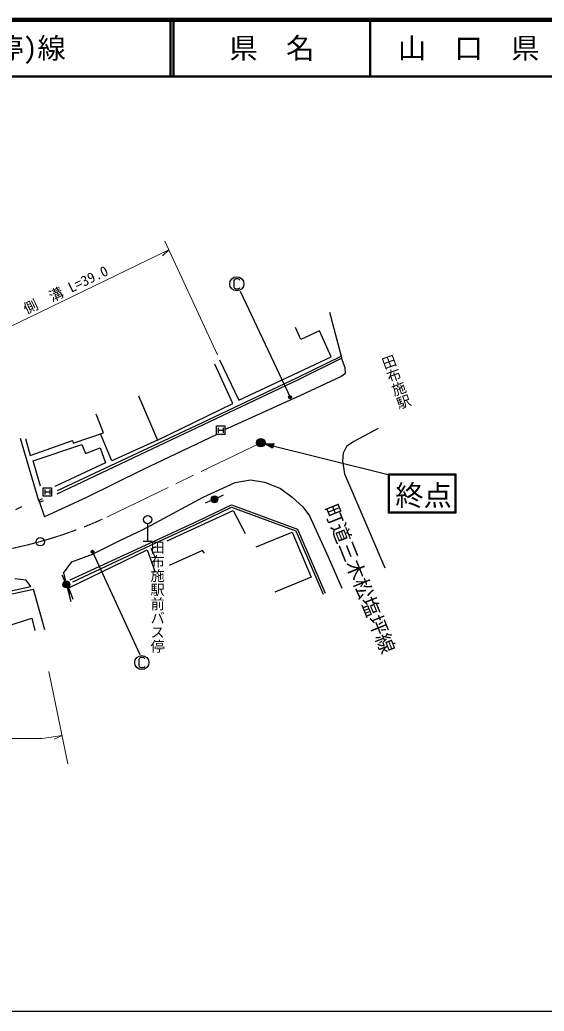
# Model space of a CAD drawing. Units: millimetres, scale not verified. Extents: x 40000 to 680000, y 20000 to 380000.
# Drawn here: x 271112 to 363711, y 205000 to 380000 of the extents above; entities that cross this region are included whole.
import ezdxf
from ezdxf.enums import TextEntityAlignment as Align

# ---------------------------------------------------------------- set-up
doc = ezdxf.new("R2010")
doc.units = ezdxf.units.MM
doc.header["$LTSCALE"] = 1000
doc.header["$PDMODE"] = 32
doc.header["$PDSIZE"] = 500
doc.linetypes.add('CHAIN', pattern=[18.5, 12, -1.5, 3.5, -1.5])
for name, color, linetype, lineweight in [('M-BGD', 7, 'Continuous', 25), ('M-BGD-EXST', 7, 'Continuous', 25), ('M-BMK', 2, 'CHAIN', 13), ('M-BMK-SRVR', 3, 'Continuous', 25), ('M-STR-HTXT', 7, 'Continuous', 13), ('M-STR-STRC', 7, 'Continuous', 25), ('M-TTL', 2, 'Continuous', 140), ('M-TTL-BAND', 7, 'Continuous', 25), ('M-TTL-LINE', 7, 'Continuous', 50)]:
    doc.layers.add(name, color=color, linetype=linetype, lineweight=lineweight)
for name, color, linetype in [('M-BMK-HTXT', 7, 'Continuous'), ('M-OTRS', 6, 'Continuous'), ('M-TTL-TXT', 7, 'Continuous')]:
    doc.layers.add(name, color=color, linetype=linetype)
doc.styles.add('@ＭＳ ゴシック', font='')
doc.styles.add('ＭＳ ゴシック', font='')
doc.styles.get('@ＭＳ ゴシック').set_extended_font_data('@MS Gothic')
doc.styles.get('ＭＳ ゴシック').set_extended_font_data('MS Gothic')

msp = doc.modelspace()

# ---------------------------------------------------------------- hatches: boundary and pattern name
at = {"layer": 'M-BMK-SRVR'}
msp.add_hatch(color=256, dxfattribs=at).paths.add_polyline_path([(313019, 305689), (313001, 305652), (312990, 305625), (312982, 305602), (312970, 305567), (312960, 305529), (312950, 305481), (312943, 305436), (312940, 305399), (312938, 305345), (312940, 305309), (312944, 305258), (312947, 305235), (312960, 305173), (312969, 305139), (312984, 305095), (312999, 305055), (313030, 304992), (313067, 304931), (313098, 304889), (313133, 304847), (313179, 304801), (313217, 304768), (313248, 304744), (313300, 304710), (313373, 304671), (313424, 304649), (313474, 304633), (313551, 304614), (313612, 304605), (313663, 304602), (313738, 304603), (313803, 304610), (313859, 304621), (313922, 304639), (313967, 304655), (314026, 304682), (314075, 304709), (314138, 304751), (314180, 304784), (314211, 304813), (314256, 304861), (314309, 304930), (314346, 304991), (314372, 305043), (314395, 305099), (314411, 305150), (314428, 305228), (314437, 305307), (314438, 305362), (314434, 305433), (314424, 305496), (314405, 305572), (314386, 305627), (314357, 305690), (314329, 305741), (314286, 305805), (314257, 305840), (314211, 305889), (314168, 305928), (314132, 305956), (314079, 305991), (314009, 306029), (313949, 306054), (313887, 306074), (313839, 306086), (313778, 306096), (313723, 306100), (313643, 306100), (313570, 306092), (313504, 306078), (313454, 306064), (313403, 306045), (313334, 306012), (313295, 305990), (313256, 305964), (313218, 305935), (313180, 305902), (313146, 305869), (313119, 305840), (313088, 305801), (313067, 305771), (313035, 305719)])

# ---------------------------------------------------------------- linework, layer by layer
at = {"layer": 'M-BGD'}
for p, q in [((325791, 328378), (327879, 320645)), ((320743, 323592), (319822, 325663)), ((324040, 325126), (320743, 323592)), ((326111, 320525), (324040, 325126)), ((309776, 312856), (326111, 320525)), ((320151, 316843), (327879, 320645)), ((320325, 316483), (327939, 320269)), ((327879, 320645), (327939, 320269)), ((308702, 312242), (305558, 319221)), ((306402, 319988), (309776, 312856)), ((302262, 308369), (320151, 316843)), ((302434, 308008), (320325, 316483)), ((292043, 313626), (295418, 305803)), ((295418, 305803), (308702, 312242)), ((285908, 307107), (284604, 310405)), ((277712, 296306), (302434, 308008)), ((277791, 296895), (302262, 308369)), ((280540, 305267), (285908, 307107)), ((287365, 302122), (285357, 306918)), ((334398, 307877), (330103, 305545)), ((271195, 306154), (274414, 295167)), ((272104, 306110), (272948, 303119)), ((272948, 303119), (280387, 305727)), ((273484, 302122), (282074, 305036)), ((280387, 305727), (280540, 305267)), ((282074, 305036), (282687, 303426)), ((295418, 305803), (287365, 302122)), ((314408, 305166), (315965, 305209)), ((315761, 304394), (314408, 305166)), ((314408, 305166), (336188, 299721)), ((314815, 305064), (315878, 305107)), ((315732, 304525), (314815, 305064)), ((315048, 305005), (315790, 305005)), ((315703, 304656), (315048, 305005)), ((315397, 304918), (315703, 304904)), ((315674, 304787), (315397, 304918)), ((315703, 304904), (315674, 304787)), ((315790, 305005), (315703, 304656)), ((315878, 305107), (315732, 304525)), ((315965, 305209), (315761, 304394)), ((328815, 304686), (328201, 303521)), ((330103, 305545), (328815, 304686)), ((282687, 303426), (285295, 304423)), ((285295, 304423), (286215, 301815)), ((328201, 303521), (328079, 302171)), ((274788, 297674), (273484, 302122)), ((286215, 301815), (277319, 297598)), ((328079, 302171), (328447, 299839)), ((328447, 299839), (330778, 294379)), ((336216, 292907), (336216, 299877)), ((336216, 299877), (348125, 299877)), ((336416, 293107), (336416, 299677)), ((336416, 299677), (347925, 299677)), ((347925, 299677), (347925, 293107)), ((348125, 299877), (348125, 292907)), ((306035, 295625), (307108, 296161)), ((270412, 293546), (271494, 294065)), ((274414, 295167), (275136, 295481)), ((274414, 295167), (274571, 294853)), ((274571, 294853), (275317, 295124)), ((302725, 291620), (308470, 294392)), ((304944, 295127), (303835, 294667)), ((308470, 294392), (320152, 290098)), ((330778, 294379), (335564, 283275)), ((297140, 288007), (308797, 293405)), ((302895, 291259), (308491, 293958)), ((308491, 293958), (319852, 289782)), ((308797, 293405), (310883, 289295)), ((348125, 292907), (336216, 292907)), ((347925, 293107), (336416, 293107)), ((293688, 291054), (293688, 287994)), ((294087, 287645), (302725, 291620)), ((294257, 287283), (302895, 291259)), ((312822, 286992), (319202, 289568)), ((319202, 289568), (322577, 281593)), ((319852, 289782), (324662, 278641)), ((320152, 290098), (325030, 278799)), ((280016, 281130), (294087, 287645)), ((280448, 280816), (294257, 287283)), ((292878, 287994), (294498, 287994)), ((294318, 286595), (295116, 287025)), ((279778, 279724), (293582, 286411)), ((293582, 286411), (294993, 282485)), ((295054, 285062), (294318, 286595)), ((303398, 286350), (297508, 283651)), ((303705, 285859), (303398, 286350)), ((279081, 280892), (278605, 281993)), ((322577, 281593), (316135, 278955)), ((267649, 278806), (273029, 279944)), ((267840, 278267), (273533, 279494)), ((275523, 272298), (273533, 279494)), ((279542, 279784), (279987, 278670)), ((280514, 277699), (279778, 279724)), ((259165, 269937), (273215, 274354)), ((273215, 274354), (273767, 272207))]:
    msp.add_line(p, q, dxfattribs=at)
for centre, radius in [((305498, 295356), 600), ((305498, 295356), 528), ((305498, 295356), 456), ((305498, 295356), 384), ((305498, 295356), 312), ((305498, 295356), 240), ((305498, 295356), 168), ((305498, 295356), 96), ((305498, 295356), 24), ((293688, 291774), 720), ((279319, 280341), 600), ((279319, 280341), 528), ((279319, 280341), 456), ((279319, 280341), 384), ((279319, 280341), 312), ((279319, 280341), 240), ((279319, 280341), 168), ((279319, 280341), 96), ((279319, 280341), 24)]:
    msp.add_circle(centre, radius, dxfattribs=at)
at = {"layer": 'M-BGD-EXST'}
for p, q in [((309235, 334306), (309035, 334156)), ((309685, 334306), (309235, 334306)), ((309885, 334156), (309685, 334306)), ((309035, 334156), (308885, 333956)), ((308885, 333956), (308885, 332856)), ((308885, 332856), (309035, 332656)), ((309035, 332656), (309235, 332506)), ((309235, 332506), (309685, 332506)), ((309685, 332506), (309885, 332606)), ((309985, 334006), (309885, 334156)), ((309885, 332606), (309985, 332756)), ((310015, 332086), (318835, 313374)), ((305822, 306800), (305822, 308300)), ((305822, 308300), (307322, 308300)), ((306122, 308000), (306122, 307100)), ((307022, 308000), (307022, 307100)), ((307322, 308300), (307322, 306800)), ((307322, 306800), (305822, 306800)), ((306122, 307550), (307022, 307550)), ((275223, 295910), (275223, 297410)), ((275223, 297410), (276723, 297410)), ((276723, 295910), (275223, 295910)), ((275523, 297110), (275523, 296210)), ((275523, 296660), (276423, 296660)), ((276423, 297110), (276423, 296210)), ((276723, 297410), (276723, 295910)), ((283950, 286105), (292294, 267945)), ((292260, 267293), (292110, 267093)), ((292110, 267093), (292110, 265993)), ((292460, 267443), (292260, 267293)), ((292910, 267443), (292460, 267443)), ((293110, 267293), (292910, 267443)), ((293210, 267143), (293110, 267293)), ((292110, 265993), (292260, 265793)), ((292260, 265793), (292460, 265643)), ((292460, 265643), (292910, 265643)), ((292910, 265643), (293110, 265743)), ((293110, 265743), (293210, 265893))]:
    msp.add_line(p, q, dxfattribs=at)
for centre, radius in [((309435, 333406), 1250), ((318835, 313374), 250), ((318835, 313374), 150), ((318835, 313374), 50), ((283950, 286105), 250), ((283950, 286105), 150), ((283950, 286105), 50), ((292660, 266543), 1250)]:
    msp.add_circle(centre, radius, dxfattribs=at)
at = {"layer": 'M-BMK'}
msp.add_line((286487, 292207), (313688, 305351), dxfattribs=at)
msp.add_arc((253784, 363354), 78304, 268.06601, 294.68619, dxfattribs=at)
at = {"layer": 'M-BMK-SRVR'}
for centre, radius in [((313688, 305351), 750), ((313688, 305351), 30), ((274731, 287880), 750), ((274731, 287880), 30)]:
    msp.add_circle(centre, radius, dxfattribs=at)
at = {"layer": 'M-OTRS'}
msp.add_point((313688, 305351), dxfattribs=at)
at = {"layer": 'M-STR-HTXT'}
for p, q in [((296748, 340905), (306027, 320889)), ((265974, 324186), (297453, 339385)), ((297453, 339385), (296285, 338355)), ((276243, 264985), (279598, 248688)), ((236929, 253330), (275046, 253105)), ((278572, 253673), (275046, 253105)), ((278572, 253673), (277158, 253020))]:
    msp.add_line(p, q, dxfattribs=at)
at = {"layer": 'M-STR-STRC'}
for p, q in [((328582, 318565), (327939, 320269)), ((328644, 317645), (328582, 318565)), ((320729, 313718), (327785, 317031)), ((327785, 317031), (328644, 317645)), ((307865, 307888), (320729, 313718)), ((305779, 306722), (292772, 300587)), ((307865, 307888), (307374, 307704)), ((292772, 300587), (282895, 295679)), ((303509, 295740), (309153, 298317)), ((309153, 298317), (311853, 298808)), ((311853, 298808), (314404, 298384)), ((314404, 298384), (317165, 297280)), ((317165, 297280), (319190, 295746)), ((274571, 294853), (275447, 292256)), ((282895, 295679), (275447, 292256)), ((292785, 289992), (303509, 295740)), ((319190, 295746), (321092, 294028)), ((321092, 294028), (322257, 292433)), ((322257, 292433), (325570, 285194)), ((288920, 288151), (292785, 289992)), ((283951, 285697), (288920, 288151)), ((280270, 284347), (283951, 285697)), ((278797, 282323), (280270, 284347)), ((325570, 285194), (327963, 279672)), ((278797, 282323), (280117, 277335)), ((272220, 281108), (270226, 281338)), ((273029, 279944), (272220, 281108))]:
    msp.add_line(p, q, dxfattribs=at)
at = {"layer": 'M-TTL'}
msp.add_line((680000, 380000), (40000, 380000), dxfattribs=at)
at = {"layer": 'M-TTL-BAND'}
msp.add_line((40000, 205000), (579000, 205000), dxfattribs=at)
at = {"layer": 'M-TTL-LINE'}
for p, q in [((297750, 380000), (297750, 370000)), ((298250, 380000), (298250, 370000)), ((333000, 380000), (333000, 370000)), ((40000, 370000), (680000, 370000))]:
    msp.add_line(p, q, dxfattribs=at)

# ---------------------------------------------------------------- texts
at = {"layer": 'M-BGD', "style": '@ＭＳ ゴシック'}
for s, rotation, p in [('田布施駅', 290, (334486, 320284)), ('田布施駅前バス停', 270, (293947, 288165))]:
    msp.add_text(s, height=1833, rotation=rotation, dxfattribs=at).set_placement(p, align=Align.BOTTOM_LEFT)
at = {"layer": 'M-BGD', "style": 'ＭＳ ゴシック'}
msp.add_text('終点', height=3666, dxfattribs=at).set_placement((337421, 293117), align=Align.BOTTOM_LEFT)
at = {"layer": 'M-BMK-HTXT', "style": 'ＭＳ ゴシック'}
msp.add_text('町道三木松塩坪線', height=2566, rotation=291.8, dxfattribs=at).set_placement((324019, 293545), align=Align.BOTTOM_LEFT)
at = {"layer": 'M-STR-HTXT', "style": 'ＭＳ ゴシック'}
msp.add_text('側\u3000溝 L=39.0', height=1833, rotation=25.6, dxfattribs=at).set_placement((272525, 327517), align=Align.BOTTOM_LEFT)
at = {"layer": 'M-TTL-TXT', "style": 'ＭＳ ゴシック'}
msp.add_text('一般県道 別府田布施(停)線', height=3666, dxfattribs=at).set_placement((216734, 375000), align=Align.MIDDLE_LEFT)
for s, p in [('県\u3000名', (315625, 375000)), ('山\u3000口\u3000県', (350375, 375000))]:
    msp.add_text(s, height=3666, dxfattribs=at).set_placement(p, align=Align.MIDDLE_CENTER)

doc.saveas('drawing.dxf')
